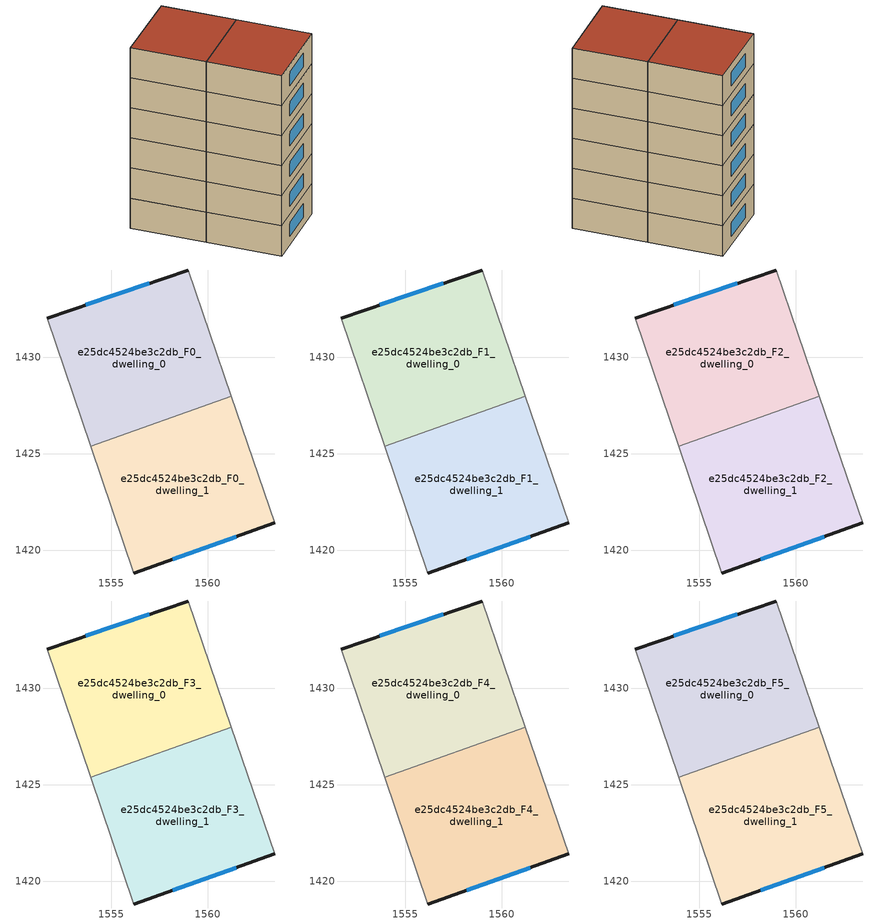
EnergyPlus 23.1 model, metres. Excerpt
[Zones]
e25dc4524be3c2db_F0_dwelling_0
 floor ground (EU_floor_Construction): 1558.97,1434.53 1561.21,1427.99 1553.93,1425.4 1551.67,1432.03 z0
 wall outside (EU_wall_Construction): 1558.97,1434.53 1551.67,1432.03 z0:3
 wall adiabatic (EU_wall_Construction): 1561.21,1427.99 1558.97,1434.53 / 1551.67,1432.03 1553.93,1425.4 z0:3
 wall to e25dc4524be3c2db_F0_dwelling_1 (EU_wall_Construction): 1553.92,1425.4 1561.21,1427.99 z0:3
 window (EU_Window_Construction): 1556.96,1433.85 1553.68,1432.72 z0.83:2.17
e25dc4524be3c2db_F0_dwelling_1
 floor ground (EU_floor_Construction): 1561.21,1427.99 1563.47,1421.42 1556.16,1418.82 1553.93,1425.4 z0
 wall outside (EU_wall_Construction): 1556.16,1418.82 1563.47,1421.42 z0:3
 wall adiabatic (EU_wall_Construction): 1563.47,1421.42 1561.21,1427.99 / 1553.93,1425.4 1556.16,1418.82 z0:3
 window (EU_Window_Construction): 1558.17,1419.54 1561.46,1420.71 z0.83:2.17
e25dc4524be3c2db_F1_dwelling_0
 floor to e25dc4524be3c2db_F0_dwelling_0 (EU_floor_Construction): 1558.97,1434.53 1561.21,1427.99 1553.92,1425.4 1551.67,1432.03 z3
 wall outside (EU_wall_Construction): 1558.97,1434.53 1551.67,1432.03 z3:6
 wall adiabatic (EU_wall_Construction): 1561.21,1427.99 1558.97,1434.53 / 1551.67,1432.03 1553.93,1425.4 z3:6
 wall to e25dc4524be3c2db_F1_dwelling_1 (EU_wall_Construction): 1553.92,1425.4 1561.21,1427.99 z3:6
 window (EU_Window_Construction): 1556.96,1433.85 1553.68,1432.72 z3.83:5.17
e25dc4524be3c2db_F1_dwelling_1
 floor to e25dc4524be3c2db_F0_dwelling_1 (EU_floor_Construction): 1561.21,1427.99 1563.47,1421.42 1556.16,1418.82 1553.92,1425.4 z3
 wall outside (EU_wall_Construction): 1556.16,1418.82 1563.47,1421.42 z3:6
 wall adiabatic (EU_wall_Construction): 1563.47,1421.42 1561.21,1427.99 / 1553.93,1425.4 1556.16,1418.82 z3:6
 window (EU_Window_Construction): 1558.17,1419.54 1561.46,1420.71 z3.83:5.17
e25dc4524be3c2db_F2_dwelling_0
 floor to e25dc4524be3c2db_F1_dwelling_0 (EU_floor_Construction): 1558.97,1434.53 1561.21,1427.99 1553.92,1425.4 1551.67,1432.03 z6
 wall outside (EU_wall_Construction): 1558.97,1434.53 1551.67,1432.03 z6:9
 wall adiabatic (EU_wall_Construction): 1561.21,1427.99 1558.97,1434.53 / 1551.67,1432.03 1553.93,1425.4 z6:9
 wall to e25dc4524be3c2db_F2_dwelling_1 (EU_wall_Construction): 1553.92,1425.4 1561.21,1427.99 z6:9
 window (EU_Window_Construction): 1556.96,1433.85 1553.68,1432.72 z6.83:8.17
e25dc4524be3c2db_F2_dwelling_1
 floor to e25dc4524be3c2db_F1_dwelling_1 (EU_floor_Construction): 1561.21,1427.99 1563.47,1421.42 1556.16,1418.82 1553.92,1425.4 z6
 wall outside (EU_wall_Construction): 1556.16,1418.82 1563.47,1421.42 z6:9
 wall adiabatic (EU_wall_Construction): 1563.47,1421.42 1561.21,1427.99 / 1553.93,1425.4 1556.16,1418.82 z6:9
 window (EU_Window_Construction): 1558.17,1419.54 1561.46,1420.71 z6.83:8.17
e25dc4524be3c2db_F3_dwelling_0
 floor to e25dc4524be3c2db_F2_dwelling_0 (EU_floor_Construction): 1558.97,1434.53 1561.21,1427.99 1553.92,1425.4 1551.67,1432.03 z9
 wall outside (EU_wall_Construction): 1558.97,1434.53 1551.67,1432.03 z9:12
 wall adiabatic (EU_wall_Construction): 1561.21,1427.99 1558.97,1434.53 / 1551.67,1432.03 1553.93,1425.4 z9:12
 wall to e25dc4524be3c2db_F3_dwelling_1 (EU_wall_Construction): 1553.92,1425.4 1561.21,1427.99 z9:12
 window (EU_Window_Construction): 1556.96,1433.85 1553.68,1432.72 z9.83:11.17
e25dc4524be3c2db_F3_dwelling_1
 floor to e25dc4524be3c2db_F2_dwelling_1 (EU_floor_Construction): 1561.21,1427.99 1563.47,1421.42 1556.16,1418.82 1553.92,1425.4 z9
 wall outside (EU_wall_Construction): 1556.16,1418.82 1563.47,1421.42 z9:12
 wall adiabatic (EU_wall_Construction): 1563.47,1421.42 1561.21,1427.99 / 1553.93,1425.4 1556.16,1418.82 z9:12
 window (EU_Window_Construction): 1558.17,1419.54 1561.46,1420.71 z9.83:11.17
e25dc4524be3c2db_F4_dwelling_0
 floor to e25dc4524be3c2db_F3_dwelling_0 (EU_floor_Construction): 1558.97,1434.53 1561.21,1427.99 1553.92,1425.4 1551.67,1432.03 z12
 wall outside (EU_wall_Construction): 1558.97,1434.53 1551.67,1432.03 z12:15
 wall adiabatic (EU_wall_Construction): 1561.21,1427.99 1558.97,1434.53 / 1551.67,1432.03 1553.93,1425.4 z12:15
 wall to e25dc4524be3c2db_F4_dwelling_1 (EU_wall_Construction): 1553.92,1425.4 1561.21,1427.99 z12:15
 window (EU_Window_Construction): 1556.96,1433.85 1553.68,1432.72 z12.83:14.17
e25dc4524be3c2db_F4_dwelling_1
 floor to e25dc4524be3c2db_F3_dwelling_1 (EU_floor_Construction): 1561.21,1427.99 1563.47,1421.42 1556.16,1418.82 1553.92,1425.4 z12
 wall outside (EU_wall_Construction): 1556.16,1418.82 1563.47,1421.42 z12:15
 wall adiabatic (EU_wall_Construction): 1563.47,1421.42 1561.21,1427.99 / 1553.93,1425.4 1556.16,1418.82 z12:15
 window (EU_Window_Construction): 1558.17,1419.54 1561.46,1420.71 z12.83:14.17
e25dc4524be3c2db_F5_dwelling_0
 floor to e25dc4524be3c2db_F4_dwelling_0 (EU_floor_Construction): 1558.97,1434.53 1561.21,1427.99 1553.92,1425.4 1551.67,1432.03 z15
 wall outside (EU_wall_Construction): 1558.97,1434.53 1551.67,1432.03 z15:18
 wall adiabatic (EU_wall_Construction): 1561.21,1427.99 1558.97,1434.53 / 1551.67,1432.03 1553.93,1425.4 z15:18
 wall to e25dc4524be3c2db_F5_dwelling_1 (EU_wall_Construction): 1553.92,1425.4 1561.21,1427.99 z15:18
 window (EU_Window_Construction): 1556.96,1433.85 1553.68,1432.72 z15.83:17.17
 roof outside (EU_roof_Construction): 1561.21,1427.99 1558.97,1434.53 1551.67,1432.03 1553.93,1425.4 z18
e25dc4524be3c2db_F5_dwelling_1
 floor to e25dc4524be3c2db_F4_dwelling_1 (EU_floor_Construction): 1561.21,1427.99 1563.47,1421.42 1556.16,1418.82 1553.92,1425.4 z15
 wall outside (EU_wall_Construction): 1556.16,1418.82 1563.47,1421.42 z15:18
 wall adiabatic (EU_wall_Construction): 1563.47,1421.42 1561.21,1427.99 / 1553.93,1425.4 1556.16,1418.82 z15:18
 window (EU_Window_Construction): 1558.17,1419.54 1561.46,1420.71 z15.83:17.17
 roof outside (EU_roof_Construction): 1563.47,1421.42 1561.21,1427.99 1553.93,1425.4 1556.16,1418.82 z18
[Building]
EU S2 Campaign: North Axis=0; Terrain=City; Solar Distribution=FullExterior
[Site:Location]
Lyon-Bron: Latitude=45.75; Longitude=5; Time Zone=1; Elevation=198
[SizingPeriod:WeatherFileDays]
AnnualSizingPeriod: Begin Month=1; Begin Day of Month=1; End Month=12; End Day of Month=31; Day of Week for Start Day=Monday; Use Weather File Daylight Saving Period=No; Use Weather File Rain and Snow Indicators=No
[MATERIAL]
EU_InternalMass_Material: Roughness=MediumRough; Thickness=0.1; Conductivity=1; Density=1800; Specific Heat=900; Thermal Absorptance=0.9; Solar Absorptance=0.7; Visible Absorptance=0.7
[MATERIAL:NOMASS] Roughness=MediumRough; Thermal Absorptance=0.9; Solar Absorptance=0.7; Visible Absorptance=0.7
Name | Thermal Resistance
EU_wall_NoMass | 0.87146
EU_roof_NoMass | 0.842276
EU_floor_NoMass | 0.496999
[WINDOWMATERIAL:SIMPLEGLAZINGSYSTEM]
EU_Window_SimpleGlazing: UFactor=2.2525; Solar Heat Gain Coefficient=0.76; Visible Transmittance=0.76
[CONSTRUCTION]
EU_wall_Construction: EU_wall_NoMass
EU_roof_Construction: EU_roof_NoMass
EU_floor_Construction: EU_floor_NoMass
EU_Window_Construction: EU_Window_SimpleGlazing
EU_InternalMass_Construction: EU_InternalMass_Material
[ZONE] Type=1; Multiplier=1; Ceiling Height=autocalculate; Floor Area=autocalculate; Part of Total Floor Area=Yes
Name | Volume
e25dc4524be3c2db_F0_dwelling_0; e25dc4524be3c2db_F1_dwelling_0; e25dc4524be3c2db_F2_dwelling_0; e25dc4524be3c2db_F3_dwelling_0; e25dc4524be3c2db_F4_dwelling_0; e25dc4524be3c2db_F5_dwelling_0 | 161.424
e25dc4524be3c2db_F0_dwelling_1 | 161.415
e25dc4524be3c2db_F1_dwelling_1; e25dc4524be3c2db_F2_dwelling_1; e25dc4524be3c2db_F3_dwelling_1; e25dc4524be3c2db_F4_dwelling_1; e25dc4524be3c2db_F5_dwelling_1 | 161.416
[INTERNALMASS] Construction=EU_InternalMass_Construction
Name | Zone or ZoneList | Surface Area
e25dc4524be3c2db_F0_dwelling_0_EU_InternalMass | e25dc4524be3c2db_F0_dwelling_0 | 53.8078
e25dc4524be3c2db_F0_dwelling_1_EU_InternalMass | e25dc4524be3c2db_F0_dwelling_1 | 53.8052
e25dc4524be3c2db_F1_dwelling_0_EU_InternalMass | e25dc4524be3c2db_F1_dwelling_0 | 53.8078
e25dc4524be3c2db_F1_dwelling_1_EU_InternalMass | e25dc4524be3c2db_F1_dwelling_1 | 53.8052
e25dc4524be3c2db_F2_dwelling_0_EU_InternalMass | e25dc4524be3c2db_F2_dwelling_0 | 53.8078
e25dc4524be3c2db_F2_dwelling_1_EU_InternalMass | e25dc4524be3c2db_F2_dwelling_1 | 53.8052
e25dc4524be3c2db_F3_dwelling_0_EU_InternalMass | e25dc4524be3c2db_F3_dwelling_0 | 53.8078
e25dc4524be3c2db_F3_dwelling_1_EU_InternalMass | e25dc4524be3c2db_F3_dwelling_1 | 53.8052
e25dc4524be3c2db_F4_dwelling_0_EU_InternalMass | e25dc4524be3c2db_F4_dwelling_0 | 53.8078
e25dc4524be3c2db_F4_dwelling_1_EU_InternalMass | e25dc4524be3c2db_F4_dwelling_1 | 53.8052
e25dc4524be3c2db_F5_dwelling_0_EU_InternalMass | e25dc4524be3c2db_F5_dwelling_0 | 53.8078
e25dc4524be3c2db_F5_dwelling_1_EU_InternalMass | e25dc4524be3c2db_F5_dwelling_1 | 53.8052
[OTHEREQUIPMENT] Fuel Type=Electricity; Design Level Calculation Method=Watts/Area; Power per Zone Floor Area=1; Fraction Latent=0; Fraction Radiant=0; Fraction Lost=0; Carbon Dioxide Generation Rate=0; EndUse Subcategory=EU_Step8_InternalGains
Name | Zone or ZoneList or Space or SpaceList | Schedule
EU_Step8_InternalGain_e25dc4524be3c2db_F0_dwelling_0_f000 | e25dc4524be3c2db_F0_dwelling_0 | EU_Step8_GainSchedule_e25dc4524be3c2db_F0_dwelling_0_f000
EU_Step8_InternalGain_e25dc4524be3c2db_F0_dwelling_1_f000 | e25dc4524be3c2db_F0_dwelling_1 | EU_Step8_GainSchedule_e25dc4524be3c2db_F0_dwelling_1_f000
EU_Step8_InternalGain_e25dc4524be3c2db_F1_dwelling_0_f000 | e25dc4524be3c2db_F1_dwelling_0 | EU_Step8_GainSchedule_e25dc4524be3c2db_F1_dwelling_0_f000
EU_Step8_InternalGain_e25dc4524be3c2db_F1_dwelling_1_f000 | e25dc4524be3c2db_F1_dwelling_1 | EU_Step8_GainSchedule_e25dc4524be3c2db_F1_dwelling_1_f000
EU_Step8_InternalGain_e25dc4524be3c2db_F2_dwelling_0_f000 | e25dc4524be3c2db_F2_dwelling_0 | EU_Step8_GainSchedule_e25dc4524be3c2db_F2_dwelling_0_f000
EU_Step8_InternalGain_e25dc4524be3c2db_F2_dwelling_1_f000 | e25dc4524be3c2db_F2_dwelling_1 | EU_Step8_GainSchedule_e25dc4524be3c2db_F2_dwelling_1_f000
EU_Step8_InternalGain_e25dc4524be3c2db_F3_dwelling_0_f000 | e25dc4524be3c2db_F3_dwelling_0 | EU_Step8_GainSchedule_e25dc4524be3c2db_F3_dwelling_0_f000
EU_Step8_InternalGain_e25dc4524be3c2db_F3_dwelling_1_f000 | e25dc4524be3c2db_F3_dwelling_1 | EU_Step8_GainSchedule_e25dc4524be3c2db_F3_dwelling_1_f000
EU_Step8_InternalGain_e25dc4524be3c2db_F4_dwelling_0_f000 | e25dc4524be3c2db_F4_dwelling_0 | EU_Step8_GainSchedule_e25dc4524be3c2db_F4_dwelling_0_f000
EU_Step8_InternalGain_e25dc4524be3c2db_F4_dwelling_1_f000 | e25dc4524be3c2db_F4_dwelling_1 | EU_Step8_GainSchedule_e25dc4524be3c2db_F4_dwelling_1_f000
EU_Step8_InternalGain_e25dc4524be3c2db_F5_dwelling_0_f000 | e25dc4524be3c2db_F5_dwelling_0 | EU_Step8_GainSchedule_e25dc4524be3c2db_F5_dwelling_0_f000
EU_Step8_InternalGain_e25dc4524be3c2db_F5_dwelling_1_f000 | e25dc4524be3c2db_F5_dwelling_1 | EU_Step8_GainSchedule_e25dc4524be3c2db_F5_dwelling_1_f000
[ZONEVENTILATION:DESIGNFLOWRATE] Schedule=EU_AlwaysOn; Design Flow Rate Calculation Method=AirChanges/Hour; Air Changes per Hour=0.425; Ventilation Type=Natural; Fan Pressure Rise=0; Fan Total Efficiency=1; Constant Term Coefficient=1; Temperature Term Coefficient=0; Velocity Term Coefficient=0; Velocity Squared Term Coefficient=0; Minimum Indoor Temperature=-100; Maximum Indoor Temperature=100; Delta Temperature=-100; Minimum Outdoor Temperature=-100; Maximum Outdoor Temperature=100; Maximum Wind Speed=40
Name | Zone or ZoneList or Space or SpaceList
EU_ConstantAir_e25dc4524be3c2db_F0_dwelling_0 | e25dc4524be3c2db_F0_dwelling_0
EU_ConstantAir_e25dc4524be3c2db_F0_dwelling_1 | e25dc4524be3c2db_F0_dwelling_1
EU_ConstantAir_e25dc4524be3c2db_F1_dwelling_0 | e25dc4524be3c2db_F1_dwelling_0
EU_ConstantAir_e25dc4524be3c2db_F1_dwelling_1 | e25dc4524be3c2db_F1_dwelling_1
EU_ConstantAir_e25dc4524be3c2db_F2_dwelling_0 | e25dc4524be3c2db_F2_dwelling_0
EU_ConstantAir_e25dc4524be3c2db_F2_dwelling_1 | e25dc4524be3c2db_F2_dwelling_1
EU_ConstantAir_e25dc4524be3c2db_F3_dwelling_0 | e25dc4524be3c2db_F3_dwelling_0
EU_ConstantAir_e25dc4524be3c2db_F3_dwelling_1 | e25dc4524be3c2db_F3_dwelling_1
EU_ConstantAir_e25dc4524be3c2db_F4_dwelling_0 | e25dc4524be3c2db_F4_dwelling_0
EU_ConstantAir_e25dc4524be3c2db_F4_dwelling_1 | e25dc4524be3c2db_F4_dwelling_1
EU_ConstantAir_e25dc4524be3c2db_F5_dwelling_0 | e25dc4524be3c2db_F5_dwelling_0
EU_ConstantAir_e25dc4524be3c2db_F5_dwelling_1 | e25dc4524be3c2db_F5_dwelling_1
[HVACTEMPLATE:THERMOSTAT] Constant Heating Setpoint=20; Constant Cooling Setpoint=50
EU_HeatOnly_e25dc4524be3c2db_F0_dwelling_0; EU_HeatOnly_e25dc4524be3c2db_F0_dwelling_1; EU_HeatOnly_e25dc4524be3c2db_F1_dwelling_0; EU_HeatOnly_e25dc4524be3c2db_F1_dwelling_1; EU_HeatOnly_e25dc4524be3c2db_F2_dwelling_0; EU_HeatOnly_e25dc4524be3c2db_F2_dwelling_1; EU_HeatOnly_e25dc4524be3c2db_F3_dwelling_0; EU_HeatOnly_e25dc4524be3c2db_F3_dwelling_1; EU_HeatOnly_e25dc4524be3c2db_F4_dwelling_0; EU_HeatOnly_e25dc4524be3c2db_F4_dwelling_1; EU_HeatOnly_e25dc4524be3c2db_F5_dwelling_0; EU_HeatOnly_e25dc4524be3c2db_F5_dwelling_1
[HVACTEMPLATE:ZONE:IDEALLOADSAIRSYSTEM] System Availability Schedule=EU_AlwaysOn; Maximum Heating Supply Air Temperature=50; Minimum Cooling Supply Air Temperature=13; Maximum Heating Supply Air Humidity Ratio=0.0156; Minimum Cooling Supply Air Humidity Ratio=0.0077; Heating Limit=NoLimit; Cooling Limit=NoLimit; Heating Availability Schedule=EU_AlwaysOn; Cooling Availability Schedule=EU_CoolingOff; Dehumidification Control Type=ConstantSensibleHeatRatio; Cooling Sensible Heat Ratio=0.7; Dehumidification Setpoint=60; Humidification Control Type=None; Humidification Setpoint=30; Outdoor Air Method=None; Outdoor Air Flow Rate per Person=0.00944; Outdoor Air Flow Rate per Zone Floor Area=0; Outdoor Air Flow Rate per Zone=0; Demand Controlled Ventilation Type=None; Outdoor Air Economizer Type=NoEconomizer; Heat Recovery Type=None; Sensible Heat Recovery Effectiveness=0.7; Latent Heat Recovery Effectiveness=0.65
Name | Template Thermostat
e25dc4524be3c2db_F0_dwelling_0 | EU_HeatOnly_e25dc4524be3c2db_F0_dwelling_0
e25dc4524be3c2db_F0_dwelling_1 | EU_HeatOnly_e25dc4524be3c2db_F0_dwelling_1
e25dc4524be3c2db_F1_dwelling_0 | EU_HeatOnly_e25dc4524be3c2db_F1_dwelling_0
e25dc4524be3c2db_F1_dwelling_1 | EU_HeatOnly_e25dc4524be3c2db_F1_dwelling_1
e25dc4524be3c2db_F2_dwelling_0 | EU_HeatOnly_e25dc4524be3c2db_F2_dwelling_0
e25dc4524be3c2db_F2_dwelling_1 | EU_HeatOnly_e25dc4524be3c2db_F2_dwelling_1
e25dc4524be3c2db_F3_dwelling_0 | EU_HeatOnly_e25dc4524be3c2db_F3_dwelling_0
e25dc4524be3c2db_F3_dwelling_1 | EU_HeatOnly_e25dc4524be3c2db_F3_dwelling_1
e25dc4524be3c2db_F4_dwelling_0 | EU_HeatOnly_e25dc4524be3c2db_F4_dwelling_0
e25dc4524be3c2db_F4_dwelling_1 | EU_HeatOnly_e25dc4524be3c2db_F4_dwelling_1
e25dc4524be3c2db_F5_dwelling_0 | EU_HeatOnly_e25dc4524be3c2db_F5_dwelling_0
e25dc4524be3c2db_F5_dwelling_1 | EU_HeatOnly_e25dc4524be3c2db_F5_dwelling_1
[SIZING:ZONE] Zone Cooling Design Supply Air Temperature Input Method=SupplyAirTemperature; Zone Cooling Design Supply Air Temperature=13; Zone Heating Design Supply Air Temperature Input Method=SupplyAirTemperature; Zone Heating Design Supply Air Temperature=50; Zone Cooling Design Supply Air Humidity Ratio=0.008; Zone Heating Design Supply Air Humidity Ratio=0.008; Cooling Design Air Flow Method=DesignDay; Cooling Design Air Flow Rate=0; Cooling Minimum Air Flow per Zone Floor Area=0.000762; Cooling Minimum Air Flow=0; Cooling Minimum Air Flow Fraction=0.2; Heating Design Air Flow Method=DesignDay; Heating Design Air Flow Rate=0; Heating Maximum Air Flow per Zone Floor Area=0.002032; Heating Maximum Air Flow=0.141576; Heating Maximum Air Flow Fraction=0.3; Account for Dedicated Outdoor Air System=No; Dedicated Outdoor Air System Control Strategy=NeutralSupplyAir; Dedicated Outdoor Air Low Setpoint Temperature for Design=autosize; Dedicated Outdoor Air High Setpoint Temperature for Design=autosize; Zone Load Sizing Method=Sensible Load Only No Latent Load; Zone Latent Cooling Design Supply Air Humidity Ratio Input Method=HumidityRatioDifference; Zone Cooling Design Supply Air Humidity Ratio Difference=0.005; Zone Latent Heating Design Supply Air Humidity Ratio Input Method=HumidityRatioDifference; Zone Humidification Design Supply Air Humidity Ratio Difference=0.005
e25dc4524be3c2db_F0_dwelling_0; e25dc4524be3c2db_F0_dwelling_1; e25dc4524be3c2db_F1_dwelling_0; e25dc4524be3c2db_F1_dwelling_1; e25dc4524be3c2db_F2_dwelling_0; e25dc4524be3c2db_F2_dwelling_1; e25dc4524be3c2db_F3_dwelling_0; e25dc4524be3c2db_F3_dwelling_1; e25dc4524be3c2db_F4_dwelling_0; e25dc4524be3c2db_F4_dwelling_1; e25dc4524be3c2db_F5_dwelling_0; e25dc4524be3c2db_F5_dwelling_1
[SCHEDULE:CONSTANT]
Name | Hourly Value
EU_AlwaysOn | 1
EU_CoolingOff | 0
[SCHEDULE:FILE] Column Number=1; Rows to Skip at Top=0; Number of Hours of Data=8760; Column Separator=Comma; Interpolate to Timestep=No; Minutes per Item=60; Adjust Schedule for Daylight Savings=Yes
Name | File
EU_Step8_GainSchedule_e25dc4524be3c2db_F0_dwelling_0_f000 | ../../schedules/e25dc4524be3c2db/e25dc4524be3c2db_F0_dwelling_0_f000_gain.csv
EU_Step8_GainSchedule_e25dc4524be3c2db_F0_dwelling_1_f000 | ../../schedules/e25dc4524be3c2db/e25dc4524be3c2db_F0_dwelling_1_f000_gain.csv
EU_Step8_GainSchedule_e25dc4524be3c2db_F1_dwelling_0_f000 | ../../schedules/e25dc4524be3c2db/e25dc4524be3c2db_F1_dwelling_0_f000_gain.csv
EU_Step8_GainSchedule_e25dc4524be3c2db_F1_dwelling_1_f000 | ../../schedules/e25dc4524be3c2db/e25dc4524be3c2db_F1_dwelling_1_f000_gain.csv
EU_Step8_GainSchedule_e25dc4524be3c2db_F2_dwelling_0_f000 | ../../schedules/e25dc4524be3c2db/e25dc4524be3c2db_F2_dwelling_0_f000_gain.csv
EU_Step8_GainSchedule_e25dc4524be3c2db_F2_dwelling_1_f000 | ../../schedules/e25dc4524be3c2db/e25dc4524be3c2db_F2_dwelling_1_f000_gain.csv
EU_Step8_GainSchedule_e25dc4524be3c2db_F3_dwelling_0_f000 | ../../schedules/e25dc4524be3c2db/e25dc4524be3c2db_F3_dwelling_0_f000_gain.csv
EU_Step8_GainSchedule_e25dc4524be3c2db_F3_dwelling_1_f000 | ../../schedules/e25dc4524be3c2db/e25dc4524be3c2db_F3_dwelling_1_f000_gain.csv
EU_Step8_GainSchedule_e25dc4524be3c2db_F4_dwelling_0_f000 | ../../schedules/e25dc4524be3c2db/e25dc4524be3c2db_F4_dwelling_0_f000_gain.csv
EU_Step8_GainSchedule_e25dc4524be3c2db_F4_dwelling_1_f000 | ../../schedules/e25dc4524be3c2db/e25dc4524be3c2db_F4_dwelling_1_f000_gain.csv
EU_Step8_GainSchedule_e25dc4524be3c2db_F5_dwelling_0_f000 | ../../schedules/e25dc4524be3c2db/e25dc4524be3c2db_F5_dwelling_0_f000_gain.csv
EU_Step8_GainSchedule_e25dc4524be3c2db_F5_dwelling_1_f000 | ../../schedules/e25dc4524be3c2db/e25dc4524be3c2db_F5_dwelling_1_f000_gain.csv
